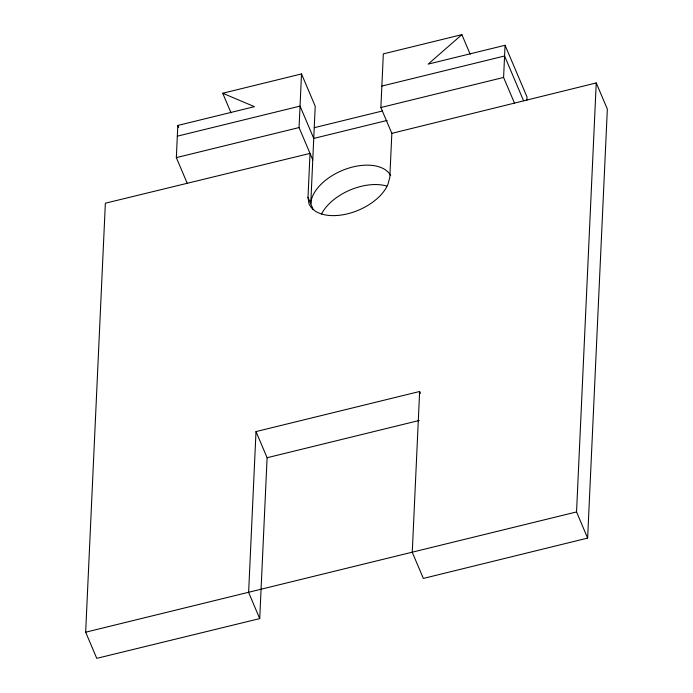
<?xml version="1.0" encoding="UTF-8"?>
<svg xmlns="http://www.w3.org/2000/svg" width="693" height="693" viewBox="0 0 693 693"><rect width="100%" height="100%" fill="white"/><g stroke="black" fill="none" stroke-linecap="round" stroke-linejoin="round"><path stroke-width="1.04" d="M420.46 393.433L419.637 391.493L256.012 431.583L267.108 457.735L259.719 618.606L96.76 658.35L85.655 632.198L105.362 203.205L310.022 153.404L308.004 197.332L308.957 203.621A43.165 25.121 -23 0 0 347.557 213.816A43.165 25.121 -23 0 0 387.976 184.26L389.821 177.287L391.84 133.359L380.873 107.519L383.333 53.889L461.876 34.65L470.183 54.227M187.171 183.16L176.334 157.623L177.815 125.45L254.461 106.67L222.722 93.243L231.038 112.82M256.012 431.583L248.622 592.454L259.719 618.606M312.768 159.866L299.055 127.564L301.516 73.934L222.722 93.243M419.637 391.493L412.257 552.278L423.354 578.43L587.638 538.089L607.345 109.096L596.24 82.943L391.84 133.359M514.431 102.988L503.594 77.451L505.067 45.279L428.161 64.12L461.876 34.65M526.862 100.182L527.009 96.968L505.067 45.279M587.638 538.089L576.541 511.936L596.24 82.943M177.321 136.174L300.043 106.107L313.756 138.418L387.179 120.426M381.852 86.071L504.573 56.003L523.561 100.728M176.334 157.623L299.055 127.564M380.873 107.519L503.594 77.451M314.25 127.694L382.423 110.984M267.108 457.735L419.204 420.469M576.541 511.936L85.655 632.198M301.516 73.934L315.228 106.237L310.75 203.794A43.165 25.121 -23 0 1 346.024 169.014A43.165 25.121 -23 0 1 390.679 175.459M308.004 197.332L313.219 209.607M177.815 125.45L178.655 127.443M321.543 214.033A43.165 25.121 -23 0 1 386.789 186.071"/></g></svg>
